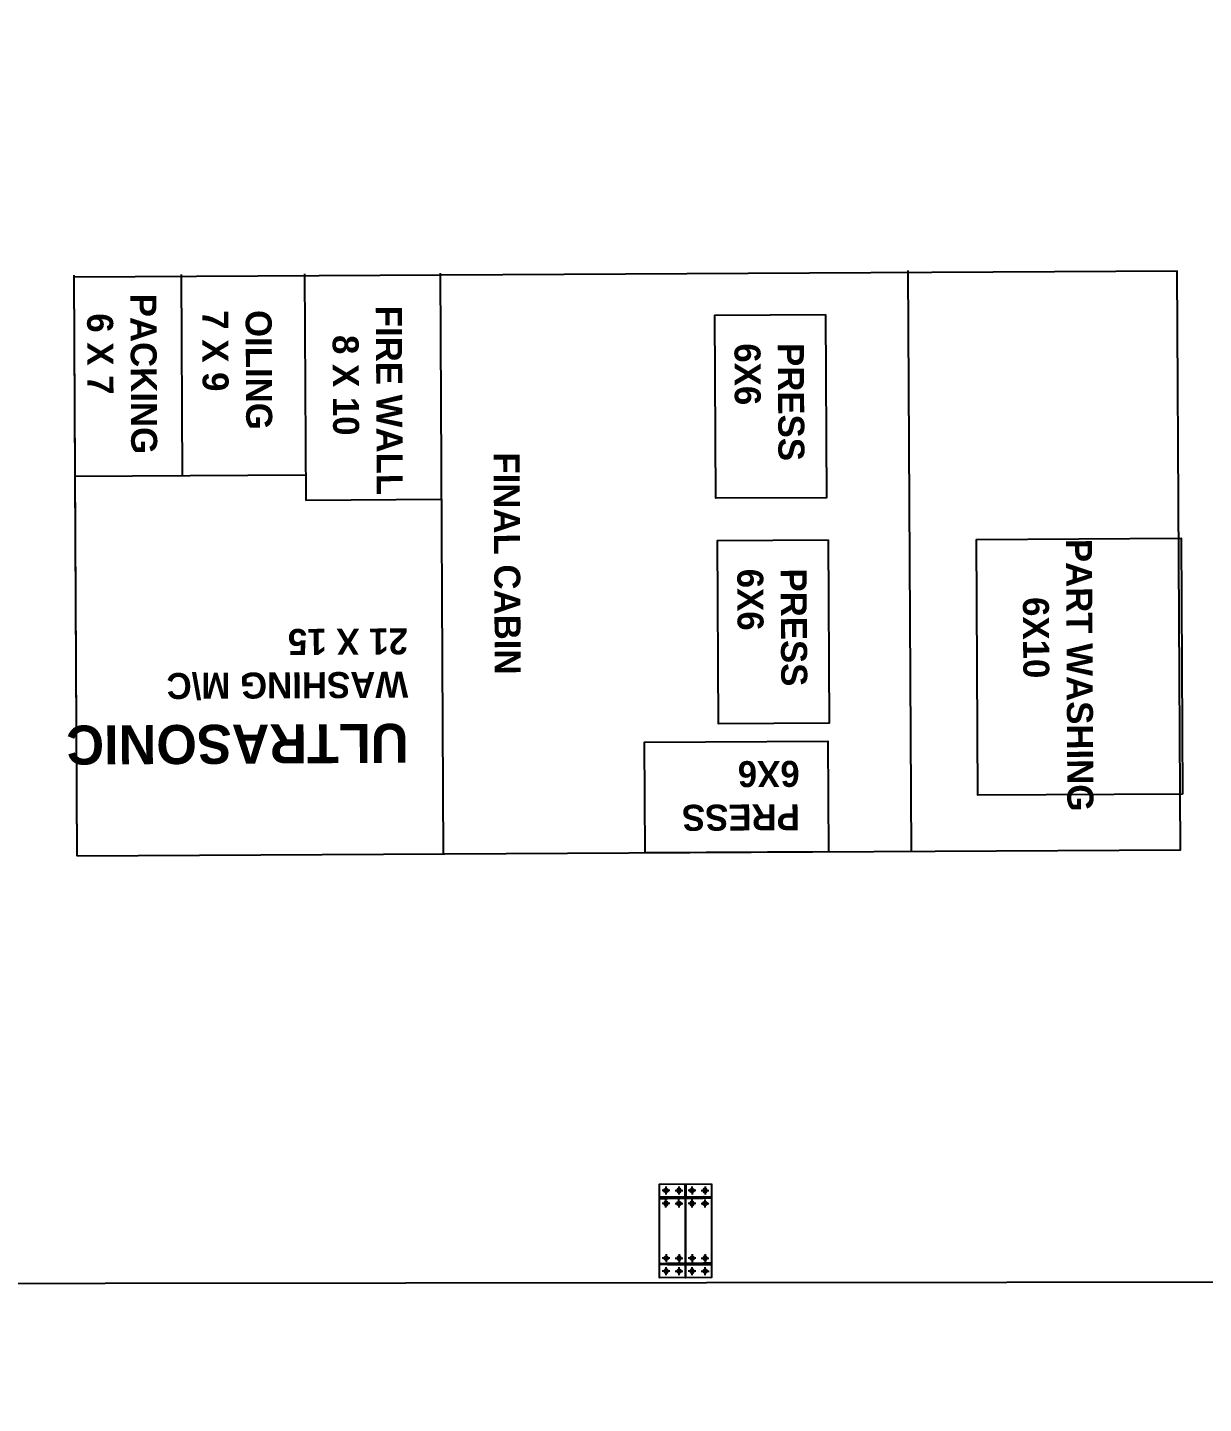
# Model space of a CAD drawing. Header units: feet. Extents: x -99009 to 3252343, y -11094690 to 9035152.
# Drawn here: x 2417920 to 2426958, y -1939134 to -1928554 of the extents above; entities that cross this region are included whole.
import ezdxf

# ---------------------------------------------------------------- set-up
doc = ezdxf.new("R2010")
doc.units = ezdxf.units.FT
doc.layers.add('1', color=1, linetype='Continuous')
doc.layers.add('GANGWAY', color=51, linetype='Continuous', lineweight=25)
doc.styles.get("Standard").update_dxf_attribs({"font": 'GOTHICB.TTF'})

# ---------------------------------------------------------------- blocks, each defined once
blk = doc.blocks.new('24')
h = blk.add_hatch(color=7)
h.dxf.hatch_style = 1
edge = h.paths.add_edge_path()
edge.add_ellipse((0, 0), major_axis=(15, 0), ratio=1, start_angle=0, end_angle=360)
at = {"color": 1}
for p, q in [((-30, 0), (30, 0)), ((0, 30), (0, -30))]:
    blk.add_line(p, q, dxfattribs=at)
at = {"color": 7}
blk.add_circle((0, 0), 15, dxfattribs=at)
blk = doc.blocks.new('zw$CD60')
at = {"color": 1}
for p, rotation in [((-50, 50), 270), ((50, -50), 90.00000000000001)]:
    blk.add_blockref('24', p, dxfattribs=dict(at, rotation=rotation))
at = {"color": 1, "xscale": -1}
for p, rotation in [((50, 50), 89.99999999999982), ((-50, -50), 270)]:
    blk.add_blockref('24', p, dxfattribs=dict(at, rotation=rotation))
blk = doc.blocks.new('FC1624E')
at = {"color": 1}
blk.add_lwpolyline([(1043586, 507084), (1043586, 507804), (1043986, 507804), (1043986, 507084)], close=True, dxfattribs=at)
at = {"color": 4}
for points in [[(1043784, 507704), (1043789, 507704), (1043789, 507804), (1043784, 507804)], [(1043649, 507704), (1043586, 507704), (1043586, 507694), (1043649, 507694)], [(1043924, 507704), (1043986, 507704), (1043986, 507694), (1043924, 507694)], [(1043649, 507184), (1043586, 507184), (1043586, 507194), (1043649, 507194)], [(1043784, 507184), (1043789, 507184), (1043789, 507084), (1043784, 507084)], [(1043924, 507184), (1043986, 507184), (1043986, 507194), (1043924, 507194)]]:
    blk.add_lwpolyline(points, close=True, dxfattribs=at)
at = {"color": 3}
blk.add_lwpolyline([(1043649, 507184), (1043924, 507184), (1043924, 507194), (1043789, 507194), (1043789, 507694), (1043924, 507694), (1043924, 507704), (1043649, 507704), (1043649, 507694), (1043784, 507694), (1043784, 507194), (1043649, 507194)], close=True, dxfattribs=at)
at = {"color": 1, "xscale": -1, "rotation": 180}
for p in [(1043686, 507704), (1043886, 507704)]:
    blk.add_blockref('zw$CD60', p, dxfattribs=at)
at = {"color": 1}
for p in [(1043686, 507184), (1043886, 507184)]:
    blk.add_blockref('zw$CD60', p, dxfattribs=at)

msp = doc.modelspace()

# ---------------------------------------------------------------- linework, layer by layer
for p, q in [((2420048.5197, -1930448.81393), (2420058.10074, -1932190.12306)), ((2421117.70133, -1934908.5359), (2421093.1314, -1930443.06626)), ((2424714.01151, -1934888.74825), (2424689.44158, -1930423.27862)), ((2418275.31328, -1930458.57048), (2418283.82288, -1932005.15026)), ((2419100.46874, -1930454.0303), (2419108.97834, -1932000.61009)), ((2420057.0293, -1931995.39371), (2418283.82288, -1932005.15026)), ((2418283.82288, -1932005.15026), (2418299.88322, -1934924.04011)), ((2421102.71244, -1932184.37539), (2420058.10074, -1932190.12306))]:
    msp.add_line(p, q)
for points in [[(2418299.88322, -1934924.04011), (2426781.43495, -1934877.37286), (2426756.95197, -1930427.7062), (2418275.40023, -1930474.37345)], [(2424052.77313, -1930760.31117), (2424060.52565, -1932169.29484), (2423210.13272, -1932173.97388), (2423202.3802, -1930764.99021)], [(2424074.35536, -1932493.39279), (2424082.10788, -1933902.37646), (2423231.71495, -1933907.0555), (2423223.96243, -1932498.07183)], [(2424076.41721, -1934892.25643), (2422667.43354, -1934900.00895), (2422662.7545, -1934049.61602), (2424071.73817, -1934041.8635)]]:
    msp.add_lwpolyline(points, close=True)
at = {"color": 3, "transparency": 33554684}
msp.add_lwpolyline([(2426796.62975, -1934448.04791), (2425223.52663, -1934456.70344), (2425212.70748, -1932490.37554), (2426785.81061, -1932481.72)], close=True, dxfattribs=at)
at = {"layer": '1'}
msp.add_arc((2520410.24778, -1978395.99612), 100000, 84.1346387202, 194.3871675539, dxfattribs=at)
at = {"layer": 'GANGWAY', "color": 141, "lineweight": -3}
msp.add_lwpolyline([(2406377.34456, -1938060.00001), (2406354.51398, -1917951.45493), (2406940.05854, -1917450.7898), (2455457.82826, -1917395.70432), (2455958.39562, -1917895.13632), (2455980.90227, -1937718.36629), (2455481.41429, -1938169.62879), (2406963.64457, -1938224.71426)], close=True, dxfattribs=at)

# ---------------------------------------------------------------- block references
at = {"rotation": 180.0650517140735}
msp.add_blockref('FC1624E', (3466186.53715, -1429177.59543), dxfattribs=at)

# ---------------------------------------------------------------- texts
at = {"transparency": 33554684, "width": 4624.1165638, "attachment_point": 7}
for s, insert, char_height, rotation in [('{PACKING\\P  6 X 7}', (2418374.02481, -1930603.43399), 200.0001, 270.315250034), ('{OILING\\P7 X 9}', (2419259.725, -1930728.86677), 200.0001, 270.315250034), ('{FIRE WALL\\P   8 X 10}', (2420260.54288, -1930695.9272), 200.0001, 270.315250034), ('{PRESS\\P6X6}', (2423350.17387, -1930982.96011), 200.0001, 270.315250034), ('{FINAL CABIN}', (2421498.98379, -1931821.34949), 200, 270.315250034), ('{PART WASHING\\P      6X10}', (2425564.68587, -1932488.43888), 200, 270.315250034), ('{PRESS\\P6X6}', (2423371.7561, -1932716.04173), 200.0001, 270.315250034), ('{ULTRASONIC\\H0.666667x;\\PWASHING M\\\\C\\P21 X 15}', (2420843.39313, -1933171.00485), 300, 180.315250034), ('{PRESS\\P6X6}', (2423853.76827, -1934189.65716), 200.0001, 180.315250034)]:
    msp.add_mtext(s, dxfattribs=dict(at, insert=insert, char_height=char_height, rotation=rotation))

doc.saveas('drawing.dxf')
